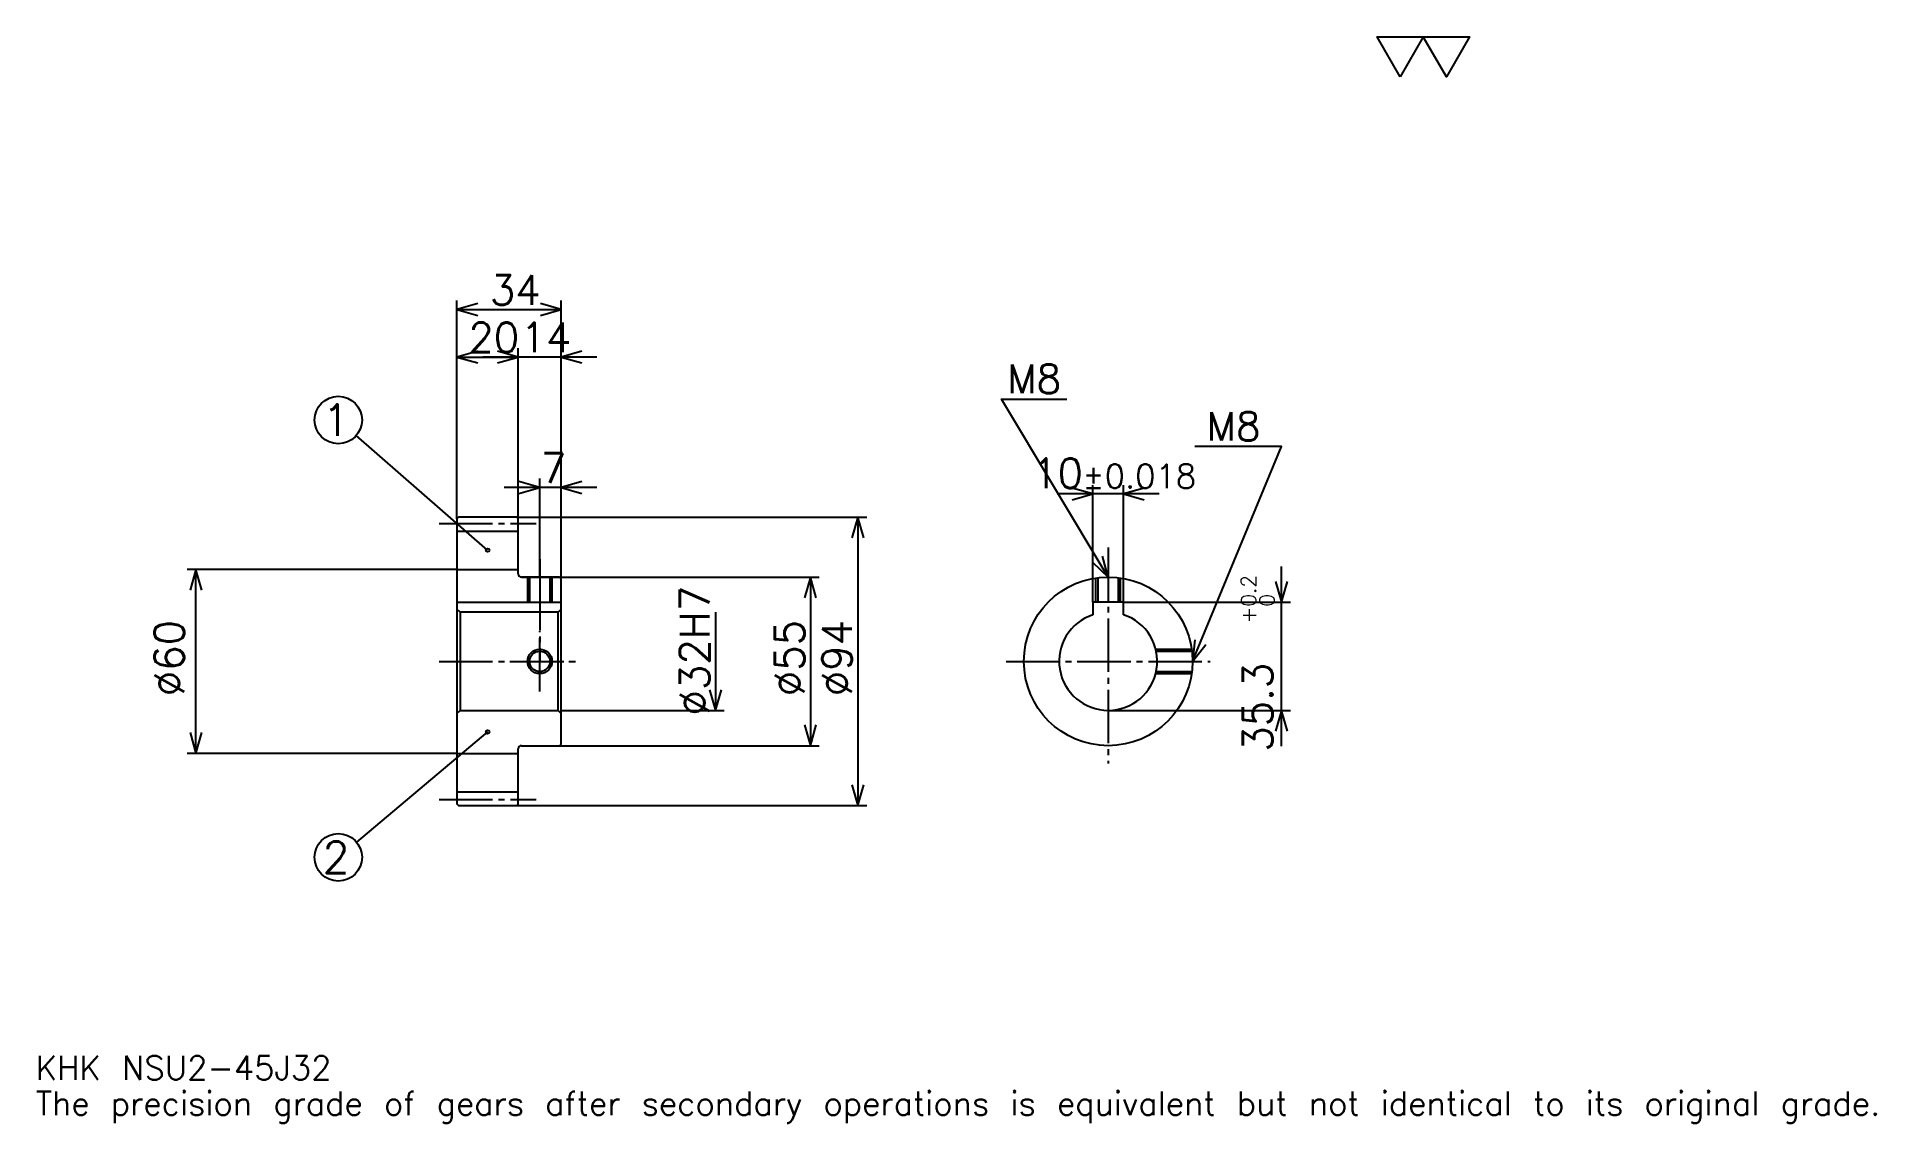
# Model space of a CAD drawing. Extents: x 20 to 620, y 7 to 361.
import ezdxf

# ---------------------------------------------------------------- set-up
doc = ezdxf.new("R2010")
doc.units = 0
doc.linetypes.add('DASHDOT', pattern=[23.217392, 17.413043, -1.934783, 1.934783, -1.934783])
doc.layers.get('0').update_dxf_attribs({"linetype": 'CONTINUOUS'})
doc.layers.add('DASHDOT', color=6, linetype='DASHDOT')
doc.styles.add('KANJI', font='TXT', dxfattribs={"bigfont": 'BIGFONT'})

msp = doc.modelspace()

# ---------------------------------------------------------------- linework, layer by layer
at = {"color": 5}
for p, q in [((156.717407, 204.684784), (156.717407, 275.304352)), ((156.717407, 272.402161), (190.717407, 272.402161)), ((190.717407, 204.684784), (190.717407, 275.304352)), ((176.717407, 204.684784), (176.717407, 259.826111)), ((156.717407, 256.92392), (176.717407, 256.92392)), ((202.326111, 256.92392), (165.108704, 256.92392)), ((166.717407, 193.934784), (123.855713, 231.295258)), ((183.717407, 204.684784), (183.717407, 217.260864)), ((202.326111, 214.358704), (172.108704, 214.358704)), ((385.739136, 212.271744), (352.521759, 212.271744)), ((364.130432, 176.984787), (364.130432, 215.17392)), ((374.130432, 176.984787), (374.130432, 215.17392)), ((156.717407, 204.184784), (156.717407, 204.684784)), ((176.217407, 204.684784), (190.717407, 204.684784)), ((176.717407, 204.184784), (176.717407, 204.684784)), ((183.717407, 185.184784), (183.717407, 204.684784)), ((183.717407, 185.184784), (183.717407, 204.684784)), ((190.717407, 204.684784), (290.358704, 204.684784)), ((190.717407, 184.684784), (190.717407, 204.684784)), ((287.456543, 204.684784), (287.456543, 110.684784)), ((156.717407, 187.684784), (68.684799, 187.684784)), ((71.586975, 127.684784), (71.586975, 187.684784)), ((425.652191, 130.07608), (425.652191, 188.593475)), ((177.717407, 185.184784), (190.717407, 185.184784)), ((190.717407, 185.184784), (274.880463, 185.184784)), ((271.978271, 185.184784), (271.978271, 130.184784)), ((374.130432, 176.984787), (428.554352, 176.984787)), ((241.021759, 173.684784), (241.021759, 141.684784)), ((190.717407, 141.684784), (243.923935, 141.684784)), ((369.130432, 141.684784), (428.554352, 141.684784)), ((166.717407, 134.684784), (123.948166, 98.766258)), ((156.717407, 127.684784), (68.684799, 127.684784)), ((177.717407, 130.184784), (190.717407, 130.184784)), ((190.717407, 130.184784), (274.880463, 130.184784)), ((176.217407, 110.684784), (190.717407, 110.684784)), ((190.717407, 110.684784), (290.358704, 110.684784))]:
    msp.add_line(p, q, dxfattribs=at)
at = {"color": 4}
for p, q in [((156.717407, 200.184784), (176.717407, 200.184784)), ((156.717407, 187.684784), (176.717407, 187.684784)), ((156.717407, 176.984787), (190.717407, 176.984787)), ((189.717407, 173.684784), (190.717407, 174.684784)), ((157.717407, 173.684784), (157.717407, 141.684784)), ((189.717407, 141.684784), (190.717407, 140.684784)), ((156.717407, 127.684784), (176.717407, 127.684784)), ((156.717407, 115.184784), (176.717407, 115.184784))]:
    msp.add_line(p, q, dxfattribs=at)
at = {"color": 7}
msp.add_lwpolyline([(464.347839, 348.260864), (456.802185, 361.339996), (486.984802, 361.339996), (479.439148, 348.260864), (471.893494, 361.339996), (464.347839, 348.260864)], dxfattribs=at)
at = {"color": 5}
for points in [[(163.489151, 274.336975), (156.717407, 272.402161), (163.489151, 270.467407)], [(183.945663, 270.467407), (190.717407, 272.402161), (183.945663, 274.336975)], [(163.489151, 258.858704), (156.717407, 256.92392), (163.489151, 254.989136)], [(169.945663, 254.989136), (176.717407, 256.92392), (169.945663, 258.858704)], [(169.945663, 254.989136), (176.717407, 256.92392), (169.945663, 258.858704)], [(197.489151, 258.858704), (190.717407, 256.92392), (197.489151, 254.989136)], [(369.130432, 185.184784), (334.304382, 243.228271), (355.586975, 243.228271)], [(396.630432, 157.684784), (425.652191, 227.75), (397.404358, 227.75)], [(176.945663, 212.42392), (183.717407, 214.358704), (176.945663, 216.293488)], [(197.489151, 216.293488), (190.717407, 214.358704), (197.489151, 212.42392)], [(357.358704, 210.33696), (364.130432, 212.271744), (357.358704, 214.206528)], [(380.902191, 214.206528), (374.130432, 212.271744), (380.902191, 210.33696)], [(289.391327, 197.91304), (287.456543, 204.684784), (285.521759, 197.91304)], [(363.987366, 189.996063), (369.130432, 185.184784), (367.305481, 191.986938)], [(73.521759, 180.91304), (71.586975, 187.684784), (69.652191, 180.91304)], [(273.913055, 178.41304), (271.978271, 185.184784), (270.043488, 178.41304)], [(423.717407, 183.756531), (425.652191, 176.984787), (427.586975, 183.756531)], [(397.434357, 164.681473), (396.630432, 157.684784), (401.009369, 163.200653)], [(239.086975, 148.456528), (241.021759, 141.684784), (242.956543, 148.456528)], [(427.586975, 134.91304), (425.652191, 141.684784), (423.717407, 134.91304)], [(69.652191, 134.456528), (71.586975, 127.684784), (73.521759, 134.456528)], [(270.043488, 136.956528), (271.978271, 130.184784), (273.913055, 136.956528)], [(285.521759, 117.456528), (287.456543, 110.684784), (289.391327, 117.456528)]]:
    msp.add_lwpolyline(points, dxfattribs=at)
at = {"color": 4}
for points in [[(176.717407, 186.184784), (176.717407, 204.184784), (176.217407, 204.684784), (157.217407, 204.684784), (156.717407, 204.184784), (156.717407, 140.684784)], [(177.717407, 130.184784), (190.217407, 130.184784), (190.717407, 130.684784), (190.717407, 184.684784), (190.217407, 185.184784), (177.717407, 185.184784)], [(179.717407, 185.184784), (179.717407, 176.984787)], [(180.39241, 185.184784), (180.39241, 176.984787)], [(187.042404, 185.184784), (187.042404, 176.984787)], [(187.717407, 185.184784), (187.717407, 176.984787)], [(365.130432, 176.984787), (365.130432, 184.892319)], [(365.80545, 176.984787), (365.80545, 184.983032)], [(372.455444, 176.984787), (372.455444, 184.983032)], [(373.130432, 176.984787), (373.130432, 184.892319)], [(156.717407, 140.684784), (157.717407, 141.684784), (189.717407, 141.684784), (189.717407, 173.684784), (157.717407, 173.684784), (156.717407, 174.684784)], [(374.130432, 172.883469), (374.130432, 176.984787), (364.130432, 176.984787), (364.130432, 172.883469)], [(384.622375, 161.684784), (396.337982, 161.684784)], [(384.781128, 161.009781), (396.428711, 161.009781)], [(384.622375, 153.684784), (396.337982, 153.684784)], [(384.781128, 154.359787), (396.428711, 154.359787)], [(156.717407, 140.684784), (156.717407, 111.184784), (157.217407, 110.684784), (176.217407, 110.684784), (176.717407, 111.184784), (176.717407, 129.184784)]]:
    msp.add_lwpolyline(points, dxfattribs=at)
at = {"color": 5}
for centre, radius in [((118.021759, 236.380432), 7.73913), ((166.717407, 193.934784), 0.580435), ((166.717407, 134.684784), 0.580435), ((118.021759, 93.789131), 7.73913)]:
    msp.add_circle(centre, radius, dxfattribs=at)
at = {"color": 4}
for centre, radius in [((369.130432, 157.684784), 27.5), ((183.717407, 157.684784), 3.325)]:
    msp.add_circle(centre, radius, dxfattribs=at)
at = {"color": 7}
msp.add_circle((183.717407, 157.684784), 4, dxfattribs=at)
at = {"color": 4}
for centre, radius, start, end in [((177.717407, 186.184784), 1, 180, 270), ((369.130432, 157.684784), 16, 108.209957329, 71.790042671), ((177.717407, 129.184784), 1, 90, 180)]:
    msp.add_arc(centre, radius, start, end, dxfattribs=at)
at = {"layer": 'DASHDOT', "color": 7}
for p, q in [((150.913055, 202.684784), (182.521759, 202.684784)), ((369.130432, 194.858704), (369.130432, 124.380432)), ((183.717407, 185.184784), (183.717407, 157.684784)), ((150.913055, 157.684784), (196.521759, 157.684784)), ((335.826111, 157.684784), (402.434814, 157.684784)), ((150.913055, 112.684784), (182.521759, 112.684784))]:
    msp.add_line(p, q, dxfattribs=at)
for points in [[(183.717407, 190.989136), (183.717407, 171.180435)], [(183.717407, 147.880432), (183.717407, 167.489136)], [(173.913055, 157.684784), (193.521759, 157.684784)]]:
    msp.add_lwpolyline(points, dxfattribs=at)

# ---------------------------------------------------------------- texts
at = {"color": 7, "style": 'KANJI'}
for s, height, p in [('34', 9.673913, (167.429367, 273.950012)), ('20', 9.673913, (160.429367, 258.471741)), ('14', 9.673913, (177.429367, 258.471741)), ('M8', 9.286957, (336.239136, 245.163055)), ('1', 10.318841, (112.862335, 231.221008)), ('M8', 9.286957, (401.273926, 229.684784)), ('7', 9.673913, (184.07338, 215.906525)), ('10', 9.673913, (344.324615, 214.206528)), ('%%p0.018', 7.73913, (360.672363, 214.206528)), ('2', 10.318841, (112.862335, 88.629707)), ('KHK NSU2-45J32', 7.73913, (19.347826, 21.282608)), ('The precision grade of gears after secondary operations is equivalent but not identical to its original grade.', 7.73913, (19.347826, 9.673913))]:
    msp.add_text(s, height=height, dxfattribs=at).set_placement(p)
for s, height, p in [('%%c32H7', 9.673913, (239.086975, 140.029892)), ('0.2', 4.836957, (417.332642, 175.51091)), ('+', 4.836957, (417.332642, 170.093521)), ('0', 4.836957, (423.330444, 175.51091)), ('%%c60', 9.673913, (67.717407, 146.317932)), ('%%c55', 9.673913, (270.043488, 146.317932)), ('%%c94', 9.673913, (285.521759, 146.317932)), ('35.3', 9.673913, (422.750031, 128.220993))]:
    msp.add_text(s, height=height, rotation=90, dxfattribs=at).set_placement(p)

doc.saveas('drawing.dxf')
